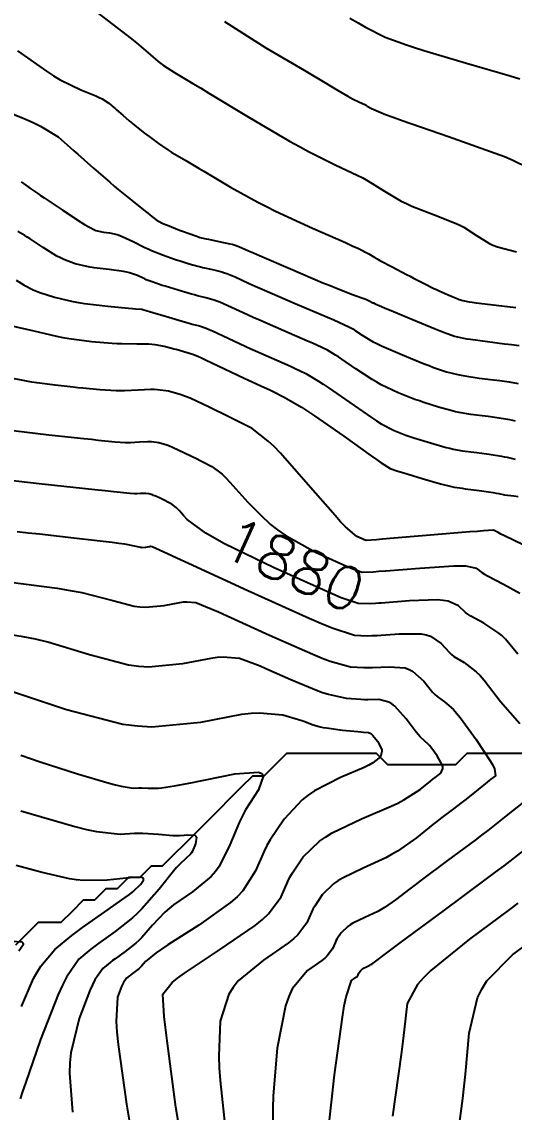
# Model space of a CAD drawing. Header units: metres. Extents: x 837475 to 838479, y 1189012 to 1191015.
# Drawn here: x 838289.4 to 838333, y 1189108.7 to 1189205.3 of the extents above; entities that cross this region are included whole.
import ezdxf

# ---------------------------------------------------------------- set-up
doc = ezdxf.new("R2010")
doc.units = ezdxf.units.M
doc.header["$LTSCALE"] = 0.3
for name, color, linetype in [('COTAS 10', 1, 'Continuous'), ('COTAS INT', 252, 'Continuous'), ('DRENAJE', 5, 'Continuous')]:
    doc.layers.add(name, color=color, linetype=linetype)
doc.styles.get("Standard").update_dxf_attribs({"font": 'simplex.shx'})

msp = doc.modelspace()

# ---------------------------------------------------------------- linework, layer by layer
at = {"layer": 'COTAS 10'}
for points in [[(838307.368, 1189205.3), (838311.02, 1189202.973), (838314.414, 1189200.981), (838315.148, 1189200.548), (838315.793, 1189200.167), (838317.383, 1189199.22), (838318.292, 1189198.686), (838318.509, 1189198.565), (838318.711, 1189198.456), (838319.314, 1189198.159), (838319.784, 1189197.937), (838319.902, 1189197.875), (838320.015, 1189197.813), (838320.381, 1189197.586), (838321.629, 1189197.067), (838322.299, 1189196.82), (838323.109, 1189196.528), (838327.206, 1189195.103), (838331.337, 1189193.641), (838332.168, 1189193.326), (838332.864, 1189193.05), (838334.25, 1189192.376)], [(838333.157, 1189169.893), (838332.9, 1189169.951), (838332.642, 1189170.005), (838331.697, 1189170.162), (838330.734, 1189170.289), (838330.464, 1189170.324), (838330.192, 1189170.359), (838329.198, 1189170.484), (838328.146, 1189170.657), (838327.837, 1189170.722), (838327.521, 1189170.794), (838326.318, 1189171.116), (838325.011, 1189171.539), (838324.63, 1189171.674), (838324.24, 1189171.818), (838322.763, 1189172.403), (838321.254, 1189173.115), (838320.845, 1189173.338), (838320.439, 1189173.572), (838319.004, 1189174.513), (838317.758, 1189175.385), (838317.472, 1189175.576), (838317.21, 1189175.745), (838316.477, 1189176.176), (838315.54, 1189176.615), (838315.149, 1189176.789), (838314.702, 1189176.987), (838312.614, 1189177.895), (838310.409, 1189178.854), (838309.888, 1189179.085), (838309.406, 1189179.301), (838307.99, 1189179.953), (838306.933, 1189180.424), (838306.678, 1189180.524), (838306.439, 1189180.612), (838305.711, 1189180.821), (838304.955, 1189180.999), (838304.699, 1189181.067), (838304.422, 1189181.143), (838303.251, 1189181.484), (838302.103, 1189181.838), (838301.84, 1189181.921), (838301.601, 1189181.998), (838300.938, 1189182.223), (838300.431, 1189182.424), (838300.291, 1189182.485), (838300.15, 1189182.549), (838299.643, 1189182.801), (838298.951, 1189183.043), (838298.695, 1189183.101), (838298.41, 1189183.155), (838297.145, 1189183.317), (838295.8, 1189183.477), (838295.464, 1189183.529), (838295.145, 1189183.586), (838294.124, 1189183.819), (838293.13, 1189184.2), (838292.828, 1189184.349), (838292.514, 1189184.517), (838291.28, 1189185.282), (838290.139, 1189186.038), (838289.882, 1189186.201), (838289.652, 1189186.344), (838289.035, 1189186.691)], [(838333.345, 1189149.251), (838332.248, 1189150.582), (838331.926, 1189150.891), (838331.595, 1189151.173), (838330.331, 1189151.978), (838329.188, 1189152.603), (838328.934, 1189152.772), (838328.705, 1189152.94), (838328.104, 1189153.531), (838327.178, 1189153.949), (838326.746, 1189154.008), (838326.237, 1189154.041), (838323.764, 1189153.954), (838321.258, 1189153.765), (838321.05, 1189153.753), (838320.729, 1189153.734), (838320.272, 1189153.713), (838319.216, 1189153.715), (838317.712, 1189154.242), (838316.972, 1189154.551), (838316.093, 1189154.932), (838311.748, 1189156.898), (838307.368, 1189159.031), (838306.467, 1189159.516), (838305.7, 1189159.956), (838304.052, 1189161.167), (838303.721, 1189161.542), (838303.375, 1189161.931), (838303.22, 1189162.09), (838303.079, 1189162.227), (838302.687, 1189162.529), (838302.345, 1189162.702), (838302.236, 1189162.757), (838302.119, 1189162.815), (838301.645, 1189163.05), (838301.18, 1189163.265), (838301.069, 1189163.31), (838300.965, 1189163.349), (838300.657, 1189163.44), (838300.388, 1189163.474), (838300.309, 1189163.477), (838300.229, 1189163.479), (838299.922, 1189163.462), (838299.586, 1189163.444), (838299.486, 1189163.443), (838299.384, 1189163.445), (838298.991, 1189163.47), (838297.548, 1189163.621), (838296.783, 1189163.704), (838295.86, 1189163.803), (838291.208, 1189164.308), (838286.511, 1189164.833)], [(838289.299, 1189140.281), (838290.159, 1189139.992), (838291.034, 1189139.701), (838294.317, 1189138.647), (838297.132, 1189137.807), (838297.712, 1189137.651), (838298.204, 1189137.53), (838299.259, 1189137.37), (838299.759, 1189137.405), (838299.902, 1189137.406), (838300.047, 1189137.403), (838300.586, 1189137.363), (838301.28, 1189137.356), (838301.523, 1189137.375), (838301.787, 1189137.402), (838302.924, 1189137.573), (838304.523, 1189137.874), (838305.078, 1189137.983), (838305.683, 1189138.104), (838308.271, 1189138.634), (838310.364, 1189138.785), (838310.655, 1189138.667), (838310.821, 1189138.48), (838310.379, 1189137.226), (838309.226, 1189135.441), (838308.943, 1189134.919), (838308.676, 1189134.385), (838307.843, 1189132.357), (838306.891, 1189130.436), (838306.549, 1189129.971), (838306.173, 1189129.534), (838304.53, 1189128.193), (838302.848, 1189127.034), (838302.447, 1189126.711), (838302.075, 1189126.388), (838300.964, 1189125.214), (838300.029, 1189124.139), (838299.768, 1189123.878), (838299.506, 1189123.632), (838298.551, 1189122.878), (838297.662, 1189122.252), (838297.441, 1189122.088), (838297.231, 1189121.927), (838296.564, 1189121.378), (838295.881, 1189120.382), (838295.66, 1189119.94), (838295.426, 1189119.425), (838294.469, 1189116.966), (838293.744, 1189113.908), (838293.656, 1189113.016), (838293.618, 1189112.104), (838293.887, 1189108.648)], [(838316.503, 1189106.588), (838317.094, 1189111.955), (838317.805, 1189117.071), (838317.975, 1189118.069), (838318.134, 1189118.885), (838318.614, 1189120.32), (838318.95, 1189120.55), (838319.018, 1189120.605), (838319.076, 1189120.658), (838319.194, 1189120.819), (838319.255, 1189120.961), (838319.276, 1189121.002), (838319.3, 1189121.042), (838319.4, 1189121.193), (838319.552, 1189121.34), (838319.609, 1189121.379), (838319.671, 1189121.417), (838319.948, 1189121.548), (838320.249, 1189121.687), (838320.328, 1189121.731), (838320.403, 1189121.776), (838320.659, 1189121.956), (838321.737, 1189122.765), (838322.332, 1189123.207), (838323.056, 1189123.742), (838326.74, 1189126.462), (838330.588, 1189129.317), (838331.415, 1189129.937), (838332.139, 1189130.484), (838333.893, 1189131.844)]]:
    msp.add_lwpolyline(points, dxfattribs=at)
at = {"layer": 'COTAS INT'}
for points in [[(838295.199, 1189206.771), (838298.343, 1189204.366), (838298.996, 1189203.855), (838299.555, 1189203.41), (838300.787, 1189202.359), (838301.488, 1189201.744), (838301.713, 1189201.573), (838301.95, 1189201.403), (838302.917, 1189200.787), (838304.559, 1189199.809), (838305.222, 1189199.411), (838305.976, 1189198.957), (838309.451, 1189196.857), (838313.118, 1189194.703), (838313.992, 1189194.216), (838314.806, 1189193.776), (838317.235, 1189192.58), (838319.129, 1189191.686), (838319.606, 1189191.437), (838320.062, 1189191.186), (838321.535, 1189190.273), (838323.016, 1189189.394), (838323.477, 1189189.166), (838323.96, 1189188.943), (838325.889, 1189188.192), (838327.733, 1189187.474), (838328.162, 1189187.273), (838328.556, 1189187.07), (838329.687, 1189186.326), (838330.779, 1189185.648), (838331.149, 1189185.486), (838331.548, 1189185.336), (838333.236, 1189184.888)], [(838318.454, 1189205.585), (838319.191, 1189205.174), (838319.852, 1189204.814), (838321.605, 1189203.927), (838323.474, 1189203.229), (838324.208, 1189202.988), (838325.036, 1189202.726), (838328.809, 1189201.605), (838332.663, 1189200.482), (838333.543, 1189200.218)], [(838289.012, 1189202.711), (838291.582, 1189200.888), (838292.209, 1189200.489), (838292.798, 1189200.136), (838294.62, 1189199.245), (838295.965, 1189198.706), (838296.253, 1189198.575), (838296.506, 1189198.452), (838297.115, 1189198.075), (838297.529, 1189197.712), (838297.658, 1189197.599), (838297.794, 1189197.479), (838298.337, 1189197), (838298.902, 1189196.508), (838299.052, 1189196.38), (838299.199, 1189196.256), (838299.707, 1189195.841), (838300.281, 1189195.398), (838300.469, 1189195.257), (838300.67, 1189195.107), (838301.504, 1189194.5), (838302.433, 1189193.865), (838302.695, 1189193.697), (838302.958, 1189193.533), (838303.922, 1189192.971), (838305.124, 1189192.286), (838305.536, 1189192.044), (838305.984, 1189191.78), (838307.89, 1189190.636), (838310.301, 1189189.293), (838311.068, 1189188.903), (838311.877, 1189188.505), (838315.155, 1189187.001), (838318.084, 1189185.704), (838318.673, 1189185.436), (838319.165, 1189185.208), (838320.139, 1189184.712), (838320.676, 1189184.386), (838320.892, 1189184.264), (838321.137, 1189184.129), (838322.268, 1189183.528), (838323.498, 1189182.885), (838323.807, 1189182.724), (838324.102, 1189182.571), (838325.053, 1189182.076), (838325.905, 1189181.65), (838326.138, 1189181.539), (838326.369, 1189181.432), (838327.195, 1189181.071), (838327.887, 1189180.787), (838328.035, 1189180.728), (838328.163, 1189180.678), (838328.468, 1189180.569), (838329.031, 1189180.474), (838329.321, 1189180.433), (838329.671, 1189180.386), (838331.421, 1189180.164), (838333.167, 1189179.947)], [(838286.214, 1189198.066), (838289.66, 1189196.685), (838290.399, 1189196.349), (838291.046, 1189196.035), (838292.607, 1189195.068), (838293.668, 1189194.138), (838293.999, 1189193.846), (838294.347, 1189193.54), (838295.738, 1189192.312), (838297.187, 1189191.05), (838297.571, 1189190.724), (838297.948, 1189190.407), (838299.25, 1189189.343), (838300.329, 1189188.488), (838300.566, 1189188.303), (838300.775, 1189188.14), (838301.31, 1189187.736), (838301.845, 1189187.439), (838302.055, 1189187.343), (838302.293, 1189187.241), (838303.373, 1189186.823), (838304.419, 1189186.445), (838304.634, 1189186.368), (838304.816, 1189186.303), (838305.207, 1189186.17), (838305.572, 1189186.082), (838305.738, 1189186.046), (838305.932, 1189186.005), (838306.871, 1189185.812), (838307.823, 1189185.607), (838308.027, 1189185.557), (838308.204, 1189185.511), (838308.625, 1189185.37), (838309.481, 1189184.993), (838309.932, 1189184.797), (838310.475, 1189184.562), (838313.211, 1189183.382), (838316.087, 1189182.159), (838316.72, 1189181.896), (838317.281, 1189181.666), (838318.715, 1189181.11), (838319.541, 1189180.811), (838319.719, 1189180.744), (838319.874, 1189180.683), (838320.25, 1189180.519), (838320.459, 1189180.41), (838320.51, 1189180.384), (838320.556, 1189180.36), (838320.697, 1189180.286), (838321.269, 1189180.038), (838321.588, 1189179.904), (838321.976, 1189179.741), (838323.957, 1189178.914), (838326.02, 1189178.069), (838326.46, 1189177.893), (838326.843, 1189177.744), (838327.751, 1189177.418), (838328.527, 1189177.247), (838328.827, 1189177.196), (838329.162, 1189177.143), (838330.68, 1189176.937), (838332.176, 1189176.751), (838332.498, 1189176.711), (838332.78, 1189176.675), (838333.467, 1189176.586)], [(838289.351, 1189191.096), (838289.971, 1189190.64), (838290.094, 1189190.55), (838290.196, 1189190.477), (838290.387, 1189190.347), (838290.815, 1189190.065), (838291.066, 1189189.897), (838291.374, 1189189.689), (838292.965, 1189188.612), (838294.619, 1189187.52), (838294.966, 1189187.303), (838295.266, 1189187.122), (838295.949, 1189186.778), (838296.362, 1189186.683), (838296.491, 1189186.661), (838296.627, 1189186.639), (838297.172, 1189186.575), (838297.849, 1189186.422), (838298.069, 1189186.345), (838298.302, 1189186.253), (838299.261, 1189185.796), (838300.311, 1189185.275), (838300.602, 1189185.143), (838300.892, 1189185.016), (838301.942, 1189184.601), (838302.931, 1189184.25), (838303.183, 1189184.164), (838303.427, 1189184.082), (838304.229, 1189183.827), (838304.997, 1189183.613), (838305.218, 1189183.556), (838305.444, 1189183.502), (838306.291, 1189183.316), (838307.131, 1189183.109), (838307.352, 1189183.041), (838307.569, 1189182.967), (838308.308, 1189182.662), (838309.555, 1189182.099), (838310.091, 1189181.863), (838310.71, 1189181.593), (838313.635, 1189180.327), (838316.473, 1189179.101), (838317.037, 1189178.856), (838317.505, 1189178.652), (838318.392, 1189178.254), (838318.726, 1189178.058), (838318.846, 1189177.98), (838318.977, 1189177.893), (838319.545, 1189177.495), (838320.487, 1189176.946), (838320.853, 1189176.764), (838321.264, 1189176.569), (838323.13, 1189175.754), (838325.045, 1189174.979), (838325.487, 1189174.808), (838325.892, 1189174.656), (838327.035, 1189174.267), (838328.024, 1189174.021), (838328.332, 1189173.959), (838328.654, 1189173.9), (838329.939, 1189173.711), (838331.184, 1189173.555), (838331.481, 1189173.518), (838331.757, 1189173.482), (838332.582, 1189173.374), (838333.376, 1189173.227)], [(838288.903, 1189182.387), (838289.595, 1189181.951), (838290.408, 1189181.513), (838290.689, 1189181.395), (838290.995, 1189181.277), (838292.299, 1189180.86), (838293.913, 1189180.489), (838294.414, 1189180.4), (838294.938, 1189180.317), (838297.025, 1189180.068), (838298.84, 1189179.899), (838299.192, 1189179.867), (838299.48, 1189179.841), (838299.975, 1189179.801), (838300.04, 1189179.8), (838300.057, 1189179.799), (838300.072, 1189179.798), (838300.122, 1189179.789), (838300.501, 1189179.676), (838300.724, 1189179.609), (838300.999, 1189179.526), (838302.418, 1189179.098), (838303.9, 1189178.657), (838304.215, 1189178.567), (838304.489, 1189178.49), (838305.131, 1189178.326), (838305.747, 1189178.114), (838306.004, 1189178.008), (838306.298, 1189177.88), (838307.673, 1189177.245), (838309.258, 1189176.502), (838309.686, 1189176.307), (838310.108, 1189176.116), (838312.93, 1189174.873), (838313.261, 1189174.722), (838313.574, 1189174.577), (838314.563, 1189174.097), (838315.694, 1189173.433), (838316.097, 1189173.172), (838316.54, 1189172.876), (838318.463, 1189171.53), (838320.391, 1189170.198), (838320.836, 1189169.911), (838321.244, 1189169.66), (838322.395, 1189169.052), (838323.436, 1189168.657), (838323.773, 1189168.541), (838324.131, 1189168.421), (838325.601, 1189167.965), (838327.018, 1189167.567), (838327.342, 1189167.484), (838327.637, 1189167.414), (838328.457, 1189167.258), (838329.2, 1189167.163), (838329.447, 1189167.131), (838329.711, 1189167.097), (838330.812, 1189166.95), (838331.908, 1189166.782), (838332.168, 1189166.735), (838332.41, 1189166.687), (838333.13, 1189166.508)], [(838288.253, 1189178.399), (838290.473, 1189177.901), (838292.477, 1189177.412), (838293.03, 1189177.302), (838293.583, 1189177.204), (838295.574, 1189176.944), (838297.398, 1189176.799), (838297.846, 1189176.774), (838298.268, 1189176.756), (838299.586, 1189176.742), (838300.659, 1189176.729), (838300.927, 1189176.711), (838301.182, 1189176.686), (838301.998, 1189176.541), (838302.699, 1189176.358), (838302.883, 1189176.308), (838303.061, 1189176.258), (838303.665, 1189176.082), (838304.149, 1189175.939), (838304.252, 1189175.909), (838304.341, 1189175.884), (838304.551, 1189175.83), (838305.055, 1189175.617), (838305.33, 1189175.491), (838305.663, 1189175.336), (838307.355, 1189174.536), (838309.11, 1189173.704), (838309.483, 1189173.529), (838309.807, 1189173.377), (838310.57, 1189173.03), (838311.158, 1189172.759), (838311.372, 1189172.656), (838311.609, 1189172.54), (838312.649, 1189172.019), (838314.178, 1189171.121), (838314.723, 1189170.767), (838315.321, 1189170.368), (838317.922, 1189168.548), (838320.343, 1189166.824), (838320.828, 1189166.485), (838321.233, 1189166.206), (838322.028, 1189165.701), (838322.631, 1189165.496), (838322.915, 1189165.407), (838323.25, 1189165.304), (838324.884, 1189164.814), (838326.515, 1189164.34), (838326.848, 1189164.247), (838327.129, 1189164.171), (838327.716, 1189164.032), (838328.209, 1189163.968), (838328.43, 1189163.938), (838328.688, 1189163.904), (838329.928, 1189163.737), (838331.174, 1189163.56), (838331.437, 1189163.519), (838331.663, 1189163.481), (838332.184, 1189163.372), (838332.987, 1189163.259), (838333.391, 1189163.219)], [(838333.817, 1189158.936), (838332.174, 1189159.731), (838331.86, 1189159.885), (838331.606, 1189160.01), (838331.194, 1189160.219), (838330.325, 1189160.164), (838329.782, 1189160.122), (838329.109, 1189160.068), (838325.585, 1189159.776), (838322.053, 1189159.481), (838321.373, 1189159.425), (838320.823, 1189159.381), (838319.914, 1189159.314), (838319.75, 1189159.372), (838319.67, 1189159.405), (838319.574, 1189159.447), (838319.099, 1189159.661), (838318.089, 1189160.527), (838317.654, 1189160.98), (838317.153, 1189161.524), (838314.785, 1189164.257), (838312.314, 1189167.047), (838311.749, 1189167.628), (838311.235, 1189168.125), (838309.806, 1189169.227), (838308.558, 1189169.858), (838308.158, 1189170.059), (838307.734, 1189170.27), (838306.004, 1189171.129), (838304.304, 1189171.913), (838303.899, 1189172.079), (838303.523, 1189172.222), (838302.398, 1189172.551), (838301.415, 1189172.676), (838301.128, 1189172.689), (838300.834, 1189172.694), (838299.716, 1189172.634), (838298.489, 1189172.566), (838298.125, 1189172.565), (838297.752, 1189172.572), (838296.319, 1189172.661), (838294.798, 1189172.807), (838294.369, 1189172.85), (838293.937, 1189172.894), (838292.349, 1189173.062), (838290.729, 1189173.276), (838290.277, 1189173.348), (838289.823, 1189173.427), (838288.17, 1189173.76)], [(838288.62, 1189169.054), (838291.779, 1189168.685), (838294.899, 1189168.349), (838295.576, 1189168.277), (838296.173, 1189168.214), (838297.655, 1189168.065), (838298.568, 1189168.009), (838298.806, 1189168.004), (838299.037, 1189168.005), (838299.819, 1189168.048), (838300.531, 1189168.086), (838300.719, 1189168.083), (838300.902, 1189168.075), (838301.528, 1189167.996), (838302.244, 1189167.786), (838302.484, 1189167.694), (838302.742, 1189167.589), (838303.825, 1189167.089), (838304.927, 1189166.543), (838305.197, 1189166.408), (838305.452, 1189166.28), (838306.247, 1189165.878), (838307.157, 1189165.176), (838307.484, 1189164.859), (838307.845, 1189164.489), (838309.418, 1189162.712), (838310.558, 1189161.593), (838311.426, 1189160.74), (838312.06, 1189160.248), (838312.729, 1189159.779), (838315.424, 1189158.28), (838317.833, 1189157.189), (838318.321, 1189156.978), (838318.731, 1189156.807), (838319.565, 1189156.515), (838320.548, 1189156.547), (838321.051, 1189156.58), (838321.622, 1189156.621), (838321.655, 1189156.623), (838324.674, 1189156.865), (838327.673, 1189157.054), (838328.264, 1189157.065), (838328.752, 1189157.057), (838329.649, 1189156.875), (838330.156, 1189156.475), (838330.397, 1189156.329), (838330.681, 1189156.167), (838332.074, 1189155.457), (838333.526, 1189154.659)], [(838288.983, 1189160.109), (838289.972, 1189160), (838290.958, 1189159.891), (838294.499, 1189159.499), (838297.409, 1189159.156), (838297.998, 1189159.078), (838298.494, 1189159.008), (838299.499, 1189158.818), (838299.875, 1189158.72), (838299.974, 1189158.707), (838300.07, 1189158.701), (838300.397, 1189158.733), (838300.671, 1189158.785), (838300.733, 1189158.792), (838300.79, 1189158.796), (838300.947, 1189158.782), (838302.322, 1189158.163), (838303.146, 1189157.786), (838304.163, 1189157.318), (838309.439, 1189154.885), (838314.858, 1189152.441), (838315.965, 1189151.966), (838316.902, 1189151.58), (838318.867, 1189150.916), (838319.996, 1189150.879), (838320.407, 1189150.889), (838320.861, 1189150.907), (838322.853, 1189151.043), (838324.801, 1189151.028), (838325.228, 1189150.951), (838325.605, 1189150.842), (838326.559, 1189150.187), (838327.255, 1189149.405), (838327.471, 1189149.216), (838327.696, 1189149.039), (838328.588, 1189148.499), (838329.664, 1189147.688), (838330.004, 1189147.339), (838330.362, 1189146.937), (838331.808, 1189145.037), (838333.523, 1189143.11)], [(838287.454, 1189155.738), (838292.539, 1189155.075), (838293.681, 1189154.887), (838294.708, 1189154.698), (838297.454, 1189153.996), (838299.367, 1189153.494), (838299.868, 1189153.431), (838300.357, 1189153.4), (838302.019, 1189153.561), (838303.41, 1189153.827), (838303.727, 1189153.863), (838304.015, 1189153.882), (838304.813, 1189153.812), (838306.182, 1189153.261), (838306.831, 1189152.977), (838307.598, 1189152.636), (838311.34, 1189150.927), (838315.182, 1189149.229), (838316.011, 1189148.895), (838316.738, 1189148.62), (838318.517, 1189148.116), (838319.721, 1189148.046), (838320.085, 1189148.044), (838320.463, 1189148.049), (838321.942, 1189148.132), (838323.366, 1189148.014), (838323.71, 1189147.894), (838324.032, 1189147.735), (838325.014, 1189146.844), (838325.805, 1189145.87), (838326.008, 1189145.66), (838326.203, 1189145.475), (838326.846, 1189145.02), (838327.641, 1189144.335), (838327.931, 1189144.004), (838328.252, 1189143.613), (838329.667, 1189141.69), (838330.912, 1189139.784), (838331.126, 1189139.403), (838331.283, 1189139.086), (838331.38, 1189138.471), (838330.977, 1189138.161), (838330.819, 1189138.036), (838330.642, 1189137.895), (838329.835, 1189137.242), (838328.911, 1189136.503), (838328.659, 1189136.306), (838328.409, 1189136.113), (838327.522, 1189135.444), (838326.506, 1189134.674), (838326.175, 1189134.416), (838325.823, 1189134.139), (838324.37, 1189132.979), (838322.677, 1189131.781), (838322.173, 1189131.481), (838321.654, 1189131.195), (838319.653, 1189130.272), (838317.818, 1189129.403), (838317.403, 1189129.15), (838317.029, 1189128.891), (838316.017, 1189127.913), (838315.354, 1189126.915), (838315.199, 1189126.645), (838315.058, 1189126.378), (838314.654, 1189125.434), (838313.869, 1189124.363), (838313.488, 1189124.016), (838313.035, 1189123.646), (838310.808, 1189122.126), (838308.582, 1189120.284), (838308.129, 1189119.712), (838307.748, 1189119.113), (838306.964, 1189116.722), (838306.849, 1189113.627), (838306.889, 1189112.583), (838306.961, 1189111.459), (838307.481, 1189106.722)], [(838304.165, 1189102.501), (838303.042, 1189109.106), (838302.269, 1189114.978), (838302.129, 1189116.159), (838302.021, 1189117.147), (838301.899, 1189119.106), (838302.72, 1189120.133), (838303.207, 1189120.534), (838303.806, 1189120.984), (838306.905, 1189123.028), (838310.078, 1189125.194), (838310.722, 1189125.721), (838311.265, 1189126.216), (838312.383, 1189127.742), (838312.959, 1189129.086), (838313.161, 1189129.467), (838313.381, 1189129.852), (838314.326, 1189131.272), (838315.768, 1189132.667), (838316.301, 1189133.035), (838316.891, 1189133.396), (838319.506, 1189134.634), (838322.12, 1189135.758), (838322.711, 1189136.046), (838323.244, 1189136.325), (838324.687, 1189137.249), (838325.619, 1189137.995), (838325.83, 1189138.162), (838326.02, 1189138.311), (838326.537, 1189138.704), (838326.721, 1189139.108), (838326.701, 1189139.264), (838326.651, 1189139.439), (838326.214, 1189140.229), (838325.657, 1189140.987), (838325.53, 1189141.141), (838325.416, 1189141.271), (838325.103, 1189141.541), (838324.71, 1189141.91), (838324.545, 1189142.103), (838324.355, 1189142.335), (838323.469, 1189143.5), (838322.459, 1189144.628), (838322.192, 1189144.837), (838321.93, 1189145.001), (838321.031, 1189145.221), (838320.066, 1189145.191), (838319.763, 1189145.198), (838319.445, 1189145.212), (838318.168, 1189145.317), (838316.574, 1189145.66), (838316.057, 1189145.824), (838315.506, 1189146.018), (838313.241, 1189146.969), (838311.032, 1189147.953), (838310.516, 1189148.169), (838310.043, 1189148.359), (838308.678, 1189148.842), (838307.241, 1189148.968), (838306.721, 1189148.934), (838306.149, 1189148.87), (838303.641, 1189148.39), (838300.644, 1189148.099), (838299.763, 1189148.155), (838298.859, 1189148.269), (838295.409, 1189149.173), (838291.688, 1189150.301), (838290.613, 1189150.557), (838289.52, 1189150.789), (838285.409, 1189151.42)], [(838288.669, 1189145.905), (838293.364, 1189144.35), (838298.351, 1189143.043), (838299.657, 1189142.878), (838300.931, 1189142.798), (838305.263, 1189143.218), (838308.887, 1189143.912), (838309.715, 1189144.004), (838310.466, 1189144.053), (838312.543, 1189143.871), (838313.903, 1189143.457), (838314.202, 1189143.36), (838314.467, 1189143.271), (838315.142, 1189143.011), (838315.83, 1189142.807), (838316.102, 1189142.753), (838316.41, 1189142.7), (838317.819, 1189142.517), (838319.169, 1189142.378), (838319.441, 1189142.353), (838319.668, 1189142.333), (838320.12, 1189142.31), (838320.341, 1189142.196), (838320.424, 1189142.12), (838320.515, 1189142.024), (838320.923, 1189141.516), (838321.249, 1189140.92), (838321.29, 1189140.769), (838321.308, 1189140.624), (838321.195, 1189140.15), (838320.495, 1189139.605), (838320.143, 1189139.414), (838319.723, 1189139.206), (838317.635, 1189138.312), (838315.327, 1189137.136), (838314.767, 1189136.75), (838314.242, 1189136.338), (838312.635, 1189134.632), (838311.408, 1189132.788), (838311.122, 1189132.289), (838310.861, 1189131.795), (838310.113, 1189130.049), (838308.982, 1189128.267), (838308.479, 1189127.749), (838307.893, 1189127.22), (838305.091, 1189125.223), (838302.335, 1189123.472), (838301.778, 1189123.099), (838301.311, 1189122.775), (838300.371, 1189122.005), (838300.011, 1189121.592), (838299.911, 1189121.491), (838299.81, 1189121.397), (838299.443, 1189121.107), (838299.101, 1189120.866), (838299.016, 1189120.803), (838298.935, 1189120.741), (838298.678, 1189120.53), (838298.416, 1189120.147), (838298.331, 1189119.977), (838298.241, 1189119.779), (838297.873, 1189118.833), (838297.752, 1189116.696), (838297.818, 1189115.747), (838297.927, 1189114.644), (838298.68, 1189109.369), (838299.525, 1189104.211)], [(838333.843, 1189136.13), (838332.312, 1189134.908), (838330.691, 1189133.628), (838330.149, 1189133.213), (838329.567, 1189132.771), (838327.131, 1189130.953), (838324.781, 1189129.208), (838324.254, 1189128.811), (838323.78, 1189128.452), (838322.514, 1189127.467), (838321.54, 1189126.779), (838321.25, 1189126.606), (838320.952, 1189126.441), (838319.8, 1189125.91), (838318.744, 1189125.41), (838318.506, 1189125.265), (838318.291, 1189125.116), (838317.708, 1189124.553), (838317.327, 1189123.979), (838317.238, 1189123.824), (838317.156, 1189123.67), (838316.924, 1189123.127), (838316.472, 1189122.51), (838316.253, 1189122.31), (838315.993, 1189122.098), (838314.711, 1189121.223), (838313.358, 1189119.585), (838313.052, 1189118.89), (838312.776, 1189118.092), (838312.029, 1189114.338), (838311.676, 1189110.108), (838311.649, 1189109.008), (838311.652, 1189107.939)], [(838289.309, 1189135.358), (838294.094, 1189133.965), (838295.114, 1189133.712), (838296.002, 1189133.517), (838298.109, 1189133.292), (838299.386, 1189133.381), (838299.751, 1189133.384), (838300.12, 1189133.377), (838301.495, 1189133.275), (838302.767, 1189133.169), (838303.072, 1189133.16), (838303.356, 1189133.16), (838304.212, 1189133.231), (838304.741, 1189133.187), (838304.82, 1189133.114), (838304.869, 1189133.014), (838304.801, 1189132.433), (838304.514, 1189131.78), (838304.426, 1189131.635), (838304.334, 1189131.505), (838303.969, 1189131.163), (838303.361, 1189130.596), (838303.116, 1189130.324), (838302.838, 1189130.001), (838301.556, 1189128.423), (838300.047, 1189126.686), (838299.626, 1189126.264), (838299.202, 1189125.867), (838297.66, 1189124.65), (838296.222, 1189123.639), (838295.866, 1189123.373), (838295.526, 1189123.113), (838294.449, 1189122.226), (838293.346, 1189120.617), (838292.99, 1189119.903), (838292.612, 1189119.072), (838291.066, 1189115.099), (838289.716, 1189111.237), (838289.463, 1189110.476), (838289.262, 1189109.849)], [(838289.368, 1189118.013), (838290.429, 1189120.488), (838290.746, 1189121.061), (838291.072, 1189121.585), (838292.335, 1189123.073), (838293.822, 1189124.299), (838294.29, 1189124.658), (838294.783, 1189125.025), (838296.768, 1189126.421), (838298.562, 1189127.676), (838298.935, 1189127.954), (838299.254, 1189128.201), (838299.958, 1189128.846), (838300.173, 1189129.215), (838300.184, 1189129.289), (838300.174, 1189129.35), (838299.962, 1189129.471), (838299.29, 1189129.456), (838298.989, 1189129.432), (838298.638, 1189129.4), (838296.959, 1189129.214), (838294.859, 1189129.173), (838294.243, 1189129.232), (838293.613, 1189129.323), (838291.209, 1189129.905), (838288.886, 1189130.511)], [(838333.359, 1189127.162), (838332.613, 1189126.604), (838329.063, 1189123.974), (838325.65, 1189121.209), (838324.99, 1189120.566), (838324.454, 1189119.977), (838323.546, 1189118.291), (838323.286, 1189115.944), (838323.158, 1189114.937), (838323.006, 1189113.775), (838322.252, 1189108.291)], [(838327.923, 1189105.642), (838328.472, 1189109.864), (838328.599, 1189110.964), (838328.715, 1189112.033), (838329.044, 1189115.642), (838329.789, 1189118.784), (838330.168, 1189119.557), (838330.621, 1189120.289), (838332.88, 1189122.587), (838335.191, 1189124.299)], [(838289.128, 1189122.958), (838289.545, 1189123.532), (838289.511, 1189123.632), (838289.414, 1189123.708), (838288.524, 1189123.77)]]:
    msp.add_lwpolyline(points, dxfattribs=at)
at = {"layer": 'DRENAJE'}
msp.add_polyline3d([(838333.83416, 1189140.44233, 0), (838332.8345, 1189140.44233, 0), (838331.83483, 1189140.44233, 0), (838330.83517, 1189140.44233, 0), (838329.83551, 1189140.44233, 0), (838328.83584, 1189140.44233, 0), (838327.83618, 1189139.44267, 0), (838326.83652, 1189139.44267, 0), (838325.83686, 1189139.44267, 0), (838324.83719, 1189139.44267, 0), (838323.83753, 1189139.44267, 0), (838322.83787, 1189139.44267, 0), (838321.8382, 1189139.44267, 0), (838320.83854, 1189140.44233, 0), (838319.83888, 1189140.44233, 0), (838318.83922, 1189140.44233, 0), (838317.83955, 1189140.44233, 0), (838316.83989, 1189140.44233, 0), (838315.84023, 1189140.44233, 0), (838314.84056, 1189140.44233, 0), (838313.8409, 1189140.44233, 0), (838312.84124, 1189140.44233, 0), (838311.84157, 1189139.44267, 0), (838310.84191, 1189138.443, 0), (838309.84225, 1189138.443, 0), (838308.84259, 1189137.44334, 0), (838307.84292, 1189136.44368, 0), (838306.84326, 1189135.44401, 0), (838305.8436, 1189134.44435, 0), (838304.84393, 1189133.44469, 0), (838303.84427, 1189132.44503, 0), (838302.84461, 1189131.44536, 0), (838301.84495, 1189130.4457, 0), (838300.84528, 1189130.4457, 0), (838299.84562, 1189129.44604, 0), (838298.84596, 1189129.44604, 0), (838297.84629, 1189128.44637, 0), (838296.84663, 1189128.44637, 0), (838295.84697, 1189127.44671, 0), (838294.84731, 1189127.44671, 0), (838293.84764, 1189126.44705, 0), (838292.84798, 1189125.44739, 0), (838291.84832, 1189125.44739, 0), (838290.84865, 1189125.44739, 0), (838289.84899, 1189124.44772, 0), (838288.84933, 1189123.44806, 0)], dxfattribs=at)

# ---------------------------------------------------------------- texts
at = {"layer": 'COTAS 10', "insert": (838306.763, 1189158.091), "char_height": 3.799998, "attachment_point": 7, "rotation": 335.8017776}
msp.add_mtext('1880', dxfattribs=at)

doc.saveas('drawing.dxf')
